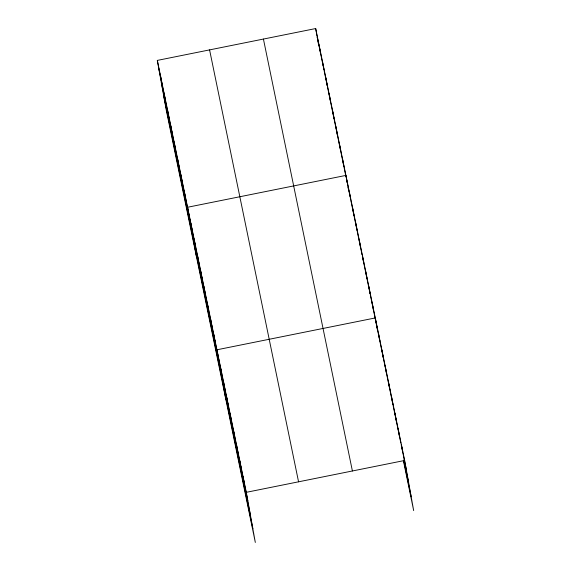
<?xml version="1.0" encoding="UTF-8"?>
<svg xmlns="http://www.w3.org/2000/svg" width="571" height="571" viewBox="0 0 571 571"><rect width="100%" height="100%" fill="white"/><g stroke="black" fill="none" stroke-linecap="round" stroke-linejoin="round"><path stroke-width="0.86" d="M157.325 60.405L246.301 492.323L255.323 542.45L166.347 110.531L157.325 60.405L315.677 28.55L404.653 460.469L413.675 510.595L403.369 460.583M246.301 492.323L404.653 460.469M320.374 52.411L317.19 36.951L318.425 43.839M320.552 53.267L323.2 66.15M323.557 67.87L323.914 69.583L322.401 61.183M324.085 70.447L327.269 85.9L325.763 77.499M327.447 86.763L330.63 102.223L329.124 93.815M330.809 103.08L343.899 166.632L342.564 159.088M344.077 167.489L346.026 176.931M346.376 178.652L347.261 182.948M350.016 196.31L347.439 183.805L347.753 185.525M350.358 197.973L350.701 199.643L349.188 191.242M350.872 200.478L357.053 230.484L355.719 222.911M357.225 231.319L358.602 237.986M358.945 239.649L360.494 247.15L358.981 238.749M360.665 247.985L362.035 254.652M362.378 256.322L370.108 293.829M370.279 294.665L373.541 310.503L372.028 302.102M373.712 311.338L379.893 341.344L378.552 333.771M380.065 342.179L381.442 348.845M381.785 350.508L383.327 358.01L381.813 349.609M383.498 358.845L392.941 404.689L391.606 397.123M393.112 405.524L396.381 421.362L394.868 412.961M396.552 422.197L400.842 443.032M401.185 444.702L402.733 452.203L401.392 444.631M402.905 453.039L406.167 468.87M404.004 460.133L408.643 482.645M403.64 460.155L411.199 496.827M263.424 39.064L352.4 470.982M209.586 49.891L298.562 481.81M158.838 68.806L247.814 500.724M161.315 82.574L250.291 514.492M163.87 96.763L252.846 528.682M398.13 428.8L399.643 437.2M388.344 381.285L389.85 389.686M385.075 365.447L386.588 373.848M377.424 329.781L375.29 317.94L216.944 349.787L225.959 399.914M368.766 286.264L370.129 293.822M365.504 270.426L367.017 278.826M362.242 254.587L363.756 262.988M352.457 207.08L353.963 215.481M347.289 182.963L345.926 175.404L187.581 207.259L196.602 257.385M348.06 187.245L348.681 190.693M339.203 142.771L340.716 151.172M335.848 126.455L337.354 134.856M332.486 110.132L333.992 118.54M319.039 44.866L320.395 52.432M315.677 28.55L317.033 36.109M243.039 476.485L244.552 484.886M239.777 460.647L241.29 469.048M236.515 444.809L238.028 453.217M233.254 428.978L234.767 437.379M229.992 413.14L231.505 421.541M226.73 397.302L228.243 405.703M223.468 381.464L224.981 389.865M220.206 365.626L221.719 374.026M213.682 333.949L215.188 342.357M210.413 318.118L211.927 326.519M207.152 302.28L208.665 310.681M203.89 286.442L205.403 294.843M200.628 270.604L202.141 279.005M197.366 254.766L198.879 263.167M194.104 238.928L195.617 247.329M190.842 223.09L192.356 231.498M184.219 190.935L185.732 199.343M180.857 174.619L182.37 183.02M177.495 158.303L179.008 166.703M174.134 141.986L175.647 150.387M170.772 125.67L172.285 134.071M167.41 109.354L168.923 117.754M164.048 93.037L165.561 101.438M160.687 76.721L162.2 85.122"/></g></svg>
